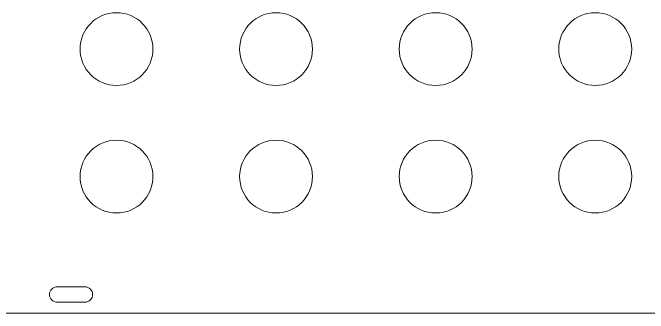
# Model space of a CAD drawing. Header units: millimetres. Extents: x 105 to 587, y 116 to 246.
# Drawn here: x 334.3 to 460.7, y 116.4 to 176.3 of the extents above; entities that cross this region are included whole.
import ezdxf

# ---------------------------------------------------------------- set-up
doc = ezdxf.new("R2010")
doc.units = ezdxf.units.MM

msp = doc.modelspace()

# ---------------------------------------------------------------- linework, layer by layer
at = {"color": 7, "linetype": 'Continuous', "lineweight": 15}
for p, q in [((348.63, 121.72), (343.13, 121.72)), ((343.13, 118.65), (348.63, 118.65)), ((104.58, 116.43), (587.18, 116.43))]:
    msp.add_line(p, q, dxfattribs=at)
for centre in [(354.92, 169.06), (386.67, 169.06), (418.42, 169.06), (450.17, 169.06), (354.92, 143.66), (386.67, 143.66), (418.42, 143.66), (450.17, 143.66)]:
    msp.add_circle(centre, 7.25, dxfattribs=at)
for centre, start, end in [((343.13, 120.18), 90, 270), ((348.63, 120.18), 270, 90)]:
    msp.add_arc(centre, 1.54, start, end, dxfattribs=at)

doc.saveas('drawing.dxf')
